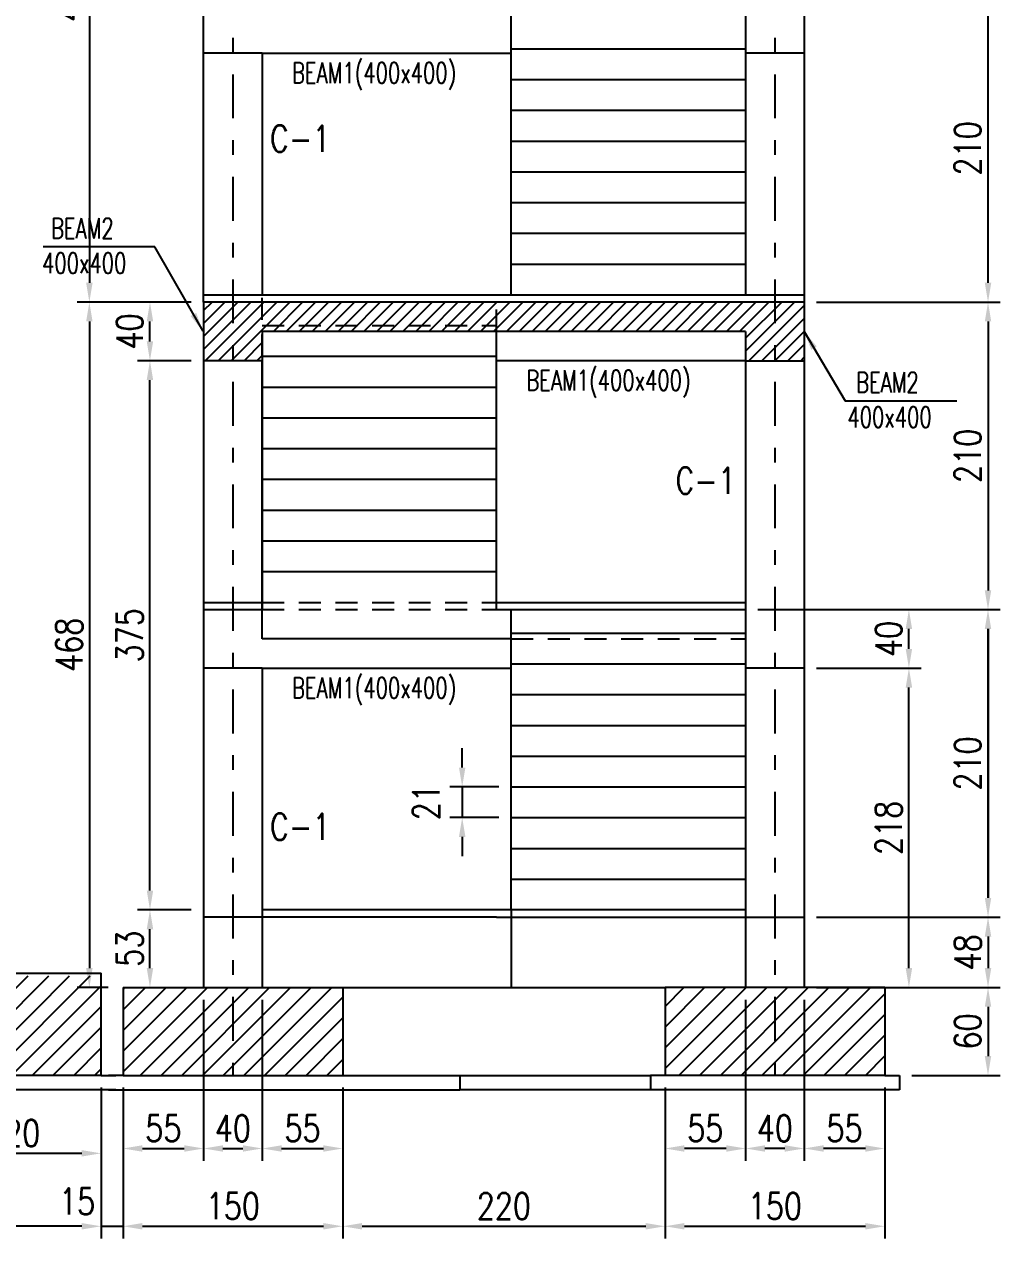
# Model space of a CAD drawing. Extents: x 0 to 9506, y 0 to 789.
# Drawn here: x 9441.65 to 9448.31, y 764.16 to 772.58 of the extents above; entities that cross this region are included whole.
import ezdxf

# ---------------------------------------------------------------- set-up
doc = ezdxf.new("R2010")
doc.units = 0
doc.header["$LTSCALE"] = 3
doc.header["$MEASUREMENT"] = 0
doc.linetypes.add('DASHDOT', pattern=[1, 0.5, -0.25, 0, -0.25])
doc.linetypes.add('HIDDEN', pattern=[0.375, 0.25, -0.125])
doc.layers.get('DEFPOINTS').update_dxf_attribs({"linetype": 'CONTINUOUS'})
for name, color, linetype in [('1', 1, 'CONTINUOUS'), ('1WALL', 3, 'CONTINUOUS'), ('2', 2, 'CONTINUOUS')]:
    doc.layers.add(name, color=color, linetype=linetype)
doc.styles.add('ROMANS', font='ROMANS.shx', dxfattribs={"width": 0.8})
doc.dimstyles.new('100 GHA', dxfattribs={"dimtxt": 0.135, "dimasz": 0.11, "dimexe": 0.06, "dimexo": 0.06, "dimgap": 0.025, "dimtad": 1, "dimdec": 0, "dimlfac": 100, "dimzin": 0, "dimdsep": 46, "dimtxsty": 'ROMANS', "dimcen": 0.5, "dimclrd": 1, "dimclre": 1, "dimclrt": 2, "dimadec": 0, "dimazin": 0, "dimtfac": 1, "dimtdec": 0, "dimtmove": 2, "dimatfit": 3, "dimfxl": 0.15, "dimtolj": 1, "dimtzin": 0, "dimlwd": -1, "dimlwe": -1, "dimarcsym": 0})

# ---------------------------------------------------------------- blocks, each defined once
blk = doc.blocks.new('*D153')
at = {"layer": '1WALL', "color": 1, "transparency": 16777216}
for p, q in [((9447.2269, 768.5873), (9448.3092, 768.5873)), ((9448.2252, 768.4553), (9448.2252, 766.6193)), ((9447.6493, 766.4873), (9448.3092, 766.4873))]:
    blk.add_line(p, q, dxfattribs=at)
for points in [[(9448.2032, 768.4553), (9448.2472, 768.4553), (9448.2252, 768.5873)], [(9448.2032, 766.6193), (9448.2472, 766.6193), (9448.2252, 766.4873)]]:
    blk.add_solid(points, dxfattribs=at)
at = {"layer": 'DEFPOINTS', "color": 0, "transparency": 16777216}
for p in [(9447.1429, 768.5873), (9447.5653, 766.4873), (9448.2252, 766.4873)]:
    blk.add_point(p, dxfattribs=at)
at = {"layer": '1WALL', "color": 2, "transparency": 16777216, "insert": (9448.0872, 767.5373), "char_height": 0.18, "attachment_point": 5, "rotation": 90, "style": 'ROMANS'}
blk.add_mtext('\\A1;210', dxfattribs=at)
blk = doc.blocks.new('*D158')
at = {"layer": '1WALL', "color": 1, "transparency": 16777216}
for p, q in [((9447.4641, 766.4873), (9448.3092, 766.4873)), ((9448.2252, 766.3553), (9448.2252, 766.1393)), ((9447.6041, 766.0073), (9448.3092, 766.0073))]:
    blk.add_line(p, q, dxfattribs=at)
for points in [[(9448.2032, 766.3553), (9448.2472, 766.3553), (9448.2252, 766.4873)], [(9448.2032, 766.1393), (9448.2472, 766.1393), (9448.2252, 766.0073)]]:
    blk.add_solid(points, dxfattribs=at)
at = {"layer": 'DEFPOINTS', "color": 0, "transparency": 16777216}
for p in [(9447.3801, 766.4873), (9447.5201, 766.0073), (9448.2252, 766.0073)]:
    blk.add_point(p, dxfattribs=at)
at = {"layer": '1WALL', "color": 2, "transparency": 16777216, "insert": (9448.0872, 766.2473), "char_height": 0.18, "attachment_point": 5, "rotation": 90, "style": 'ROMANS'}
blk.add_mtext('\\A1;48', dxfattribs=at)
blk = doc.blocks.new('*D159')
at = {"layer": '1WALL', "color": 1, "transparency": 16777216}
for p, q in [((9447.6841, 766.0073), (9448.3092, 766.0073)), ((9448.2252, 765.8753), (9448.2252, 765.5393)), ((9447.7041, 765.4073), (9448.3092, 765.4073))]:
    blk.add_line(p, q, dxfattribs=at)
for points in [[(9448.2032, 765.8753), (9448.2472, 765.8753), (9448.2252, 766.0073)], [(9448.2032, 765.5393), (9448.2472, 765.5393), (9448.2252, 765.4073)]]:
    blk.add_solid(points, dxfattribs=at)
at = {"layer": 'DEFPOINTS', "color": 0, "transparency": 16777216}
for p in [(9447.6001, 766.0073), (9447.6201, 765.4073), (9448.2252, 765.4073)]:
    blk.add_point(p, dxfattribs=at)
at = {"layer": '1WALL', "color": 2, "transparency": 16777216, "insert": (9448.0872, 765.7073), "char_height": 0.18, "attachment_point": 5, "rotation": 90, "style": 'ROMANS'}
blk.add_mtext('\\A1;60', dxfattribs=at)
blk = doc.blocks.new('*D160')
at = {"layer": '1WALL', "color": 1, "transparency": 16777216}
for p, q in [((9442.3201, 765.3233), (9442.3201, 764.2926)), ((9443.8201, 765.3233), (9443.8201, 764.2926)), ((9442.4521, 764.3766), (9443.6881, 764.3766))]:
    blk.add_line(p, q, dxfattribs=at)
for points in [[(9442.4521, 764.3986), (9442.4521, 764.3546), (9442.3201, 764.3766)], [(9443.6881, 764.3986), (9443.6881, 764.3546), (9443.8201, 764.3766)]]:
    blk.add_solid(points, dxfattribs=at)
at = {"layer": 'DEFPOINTS', "color": 0, "transparency": 16777216}
for p in [(9442.3201, 765.4073), (9443.8201, 765.4073), (9443.8201, 764.3766)]:
    blk.add_point(p, dxfattribs=at)
at = {"layer": '1WALL', "color": 2, "transparency": 16777216, "insert": (9443.0701, 764.5146), "char_height": 0.18, "attachment_point": 5, "style": 'ROMANS'}
blk.add_mtext('\\A1;150', dxfattribs=at)
blk = doc.blocks.new('*D161')
at = {"layer": '1WALL', "color": 1, "transparency": 16777216}
for p, q in [((9443.8201, 765.3233), (9443.8201, 764.2926)), ((9446.0201, 765.3233), (9446.0201, 764.2926)), ((9443.9521, 764.3766), (9445.8881, 764.3766))]:
    blk.add_line(p, q, dxfattribs=at)
for points in [[(9443.9521, 764.3986), (9443.9521, 764.3546), (9443.8201, 764.3766)], [(9445.8881, 764.3986), (9445.8881, 764.3546), (9446.0201, 764.3766)]]:
    blk.add_solid(points, dxfattribs=at)
at = {"layer": 'DEFPOINTS', "color": 0, "transparency": 16777216}
for p in [(9443.8201, 765.4073), (9446.0201, 765.4073), (9446.0201, 764.3766)]:
    blk.add_point(p, dxfattribs=at)
at = {"layer": '1WALL', "color": 2, "transparency": 16777216, "insert": (9444.9201, 764.5146), "char_height": 0.18, "attachment_point": 5, "style": 'ROMANS'}
blk.add_mtext('\\A1;220', dxfattribs=at)
blk = doc.blocks.new('*D162')
at = {"layer": '1WALL', "color": 1, "transparency": 16777216}
for p, q in [((9446.0201, 765.3233), (9446.0201, 764.2926)), ((9447.5201, 765.3233), (9447.5201, 764.2926)), ((9446.1521, 764.3766), (9447.3881, 764.3766))]:
    blk.add_line(p, q, dxfattribs=at)
for points in [[(9446.1521, 764.3986), (9446.1521, 764.3546), (9446.0201, 764.3766)], [(9447.3881, 764.3986), (9447.3881, 764.3546), (9447.5201, 764.3766)]]:
    blk.add_solid(points, dxfattribs=at)
at = {"layer": 'DEFPOINTS', "color": 0, "transparency": 16777216}
for p in [(9446.0201, 765.4073), (9447.5201, 765.4073), (9447.5201, 764.3766)]:
    blk.add_point(p, dxfattribs=at)
at = {"layer": '1WALL', "color": 2, "transparency": 16777216, "insert": (9446.7701, 764.5146), "char_height": 0.18, "attachment_point": 5, "style": 'ROMANS'}
blk.add_mtext('\\A1;150', dxfattribs=at)
blk = doc.blocks.new('*D163')
at = {"layer": '1WALL', "color": 1, "transparency": 16777216}
for p, q in [((9442.504, 770.6873), (9442.0063, 770.6873)), ((9442.0903, 770.5553), (9442.0903, 766.1393)), ((9442.2193, 766.0073), (9442.0063, 766.0073))]:
    blk.add_line(p, q, dxfattribs=at)
for points in [[(9442.0683, 770.5553), (9442.1123, 770.5553), (9442.0903, 770.6873)], [(9442.0683, 766.1393), (9442.1123, 766.1393), (9442.0903, 766.0073)]]:
    blk.add_solid(points, dxfattribs=at)
at = {"layer": 'DEFPOINTS', "color": 0, "transparency": 16777216}
for p in [(9442.588, 770.6873), (9442.0903, 766.0073), (9442.3033, 766.0073)]:
    blk.add_point(p, dxfattribs=at)
at = {"layer": '1WALL', "color": 2, "transparency": 16777216, "insert": (9441.9523, 768.3473), "char_height": 0.18, "attachment_point": 5, "rotation": 90, "style": 'ROMANS'}
blk.add_mtext('\\A1;468', dxfattribs=at)
blk = doc.blocks.new('*D135')
at = {"layer": '1WALL', "color": 1, "transparency": 16777216}
for p, q in [((9442.8701, 765.9233), (9442.8701, 764.8238)), ((9442.3201, 765.3233), (9442.3201, 764.8238)), ((9442.4521, 764.9078), (9442.7381, 764.9078))]:
    blk.add_line(p, q, dxfattribs=at)
for points in [[(9442.4521, 764.9298), (9442.4521, 764.8858), (9442.3201, 764.9078)], [(9442.7381, 764.9298), (9442.7381, 764.8858), (9442.8701, 764.9078)]]:
    blk.add_solid(points, dxfattribs=at)
at = {"layer": 'DEFPOINTS', "color": 0, "transparency": 16777216}
for p in [(9442.8701, 766.0073), (9442.3201, 765.4073), (9442.8701, 764.9078)]:
    blk.add_point(p, dxfattribs=at)
at = {"layer": '1WALL', "color": 2, "transparency": 16777216, "insert": (9442.5951, 765.0458), "char_height": 0.18, "attachment_point": 5, "style": 'ROMANS'}
blk.add_mtext('\\A1;55', dxfattribs=at)
blk = doc.blocks.new('*D136')
at = {"layer": '1WALL', "color": 1, "transparency": 16777216}
for p, q in [((9442.8701, 765.9233), (9442.8701, 764.8238)), ((9443.2701, 765.9233), (9443.2701, 764.8238)), ((9443.0021, 764.9078), (9443.1381, 764.9078))]:
    blk.add_line(p, q, dxfattribs=at)
for points in [[(9443.0021, 764.9298), (9443.0021, 764.8858), (9442.8701, 764.9078)], [(9443.1381, 764.9298), (9443.1381, 764.8858), (9443.2701, 764.9078)]]:
    blk.add_solid(points, dxfattribs=at)
at = {"layer": 'DEFPOINTS', "color": 0, "transparency": 16777216}
for p in [(9442.8701, 766.0073), (9443.2701, 766.0073), (9443.2701, 764.9078)]:
    blk.add_point(p, dxfattribs=at)
at = {"layer": '1WALL', "color": 2, "transparency": 16777216, "insert": (9443.0701, 765.0458), "char_height": 0.18, "attachment_point": 5, "style": 'ROMANS'}
blk.add_mtext('\\A1;40', dxfattribs=at)
blk = doc.blocks.new('*D137')
at = {"layer": '1WALL', "color": 1, "transparency": 16777216}
for p, q in [((9443.2701, 765.9233), (9443.2701, 764.8238)), ((9443.8201, 765.3233), (9443.8201, 764.8238)), ((9443.4021, 764.9078), (9443.6881, 764.9078))]:
    blk.add_line(p, q, dxfattribs=at)
for points in [[(9443.4021, 764.9298), (9443.4021, 764.8858), (9443.2701, 764.9078)], [(9443.6881, 764.9298), (9443.6881, 764.8858), (9443.8201, 764.9078)]]:
    blk.add_solid(points, dxfattribs=at)
at = {"layer": 'DEFPOINTS', "color": 0, "transparency": 16777216}
for p in [(9443.2701, 766.0073), (9443.8201, 765.4073), (9443.8201, 764.9078)]:
    blk.add_point(p, dxfattribs=at)
at = {"layer": '1WALL', "color": 2, "transparency": 16777216, "insert": (9443.5451, 765.0458), "char_height": 0.18, "attachment_point": 5, "style": 'ROMANS'}
blk.add_mtext('\\A1;55', dxfattribs=at)
blk = doc.blocks.new('*D138')
at = {"layer": '1WALL', "color": 1, "transparency": 16777216}
for p, q in [((9446.9701, 765.9233), (9446.9701, 764.8238)), ((9447.5201, 765.3233), (9447.5201, 764.8238)), ((9447.3881, 764.9078), (9447.1021, 764.9078))]:
    blk.add_line(p, q, dxfattribs=at)
for points in [[(9447.1021, 764.9298), (9447.1021, 764.8858), (9446.9701, 764.9078)], [(9447.3881, 764.9298), (9447.3881, 764.8858), (9447.5201, 764.9078)]]:
    blk.add_solid(points, dxfattribs=at)
at = {"layer": 'DEFPOINTS', "color": 0, "transparency": 16777216}
for p in [(9446.9701, 766.0073), (9447.5201, 765.4073), (9446.9701, 764.9078)]:
    blk.add_point(p, dxfattribs=at)
at = {"layer": '1WALL', "color": 2, "transparency": 16777216, "insert": (9447.2451, 765.0458), "char_height": 0.18, "attachment_point": 5, "style": 'ROMANS'}
blk.add_mtext('\\A1;55', dxfattribs=at)
blk = doc.blocks.new('*D139')
at = {"layer": '1WALL', "color": 1, "transparency": 16777216}
for p, q in [((9446.5701, 765.9233), (9446.5701, 764.8238)), ((9446.9701, 765.9233), (9446.9701, 764.8238)), ((9446.8381, 764.9078), (9446.7021, 764.9078))]:
    blk.add_line(p, q, dxfattribs=at)
for points in [[(9446.7021, 764.9298), (9446.7021, 764.8858), (9446.5701, 764.9078)], [(9446.8381, 764.9298), (9446.8381, 764.8858), (9446.9701, 764.9078)]]:
    blk.add_solid(points, dxfattribs=at)
at = {"layer": 'DEFPOINTS', "color": 0, "transparency": 16777216}
for p in [(9446.5701, 766.0073), (9446.9701, 766.0073), (9446.5701, 764.9078)]:
    blk.add_point(p, dxfattribs=at)
at = {"layer": '1WALL', "color": 2, "transparency": 16777216, "insert": (9446.7701, 765.0458), "char_height": 0.18, "attachment_point": 5, "style": 'ROMANS'}
blk.add_mtext('\\A1;40', dxfattribs=at)
blk = doc.blocks.new('*D140')
at = {"layer": '1WALL', "color": 1, "transparency": 16777216}
for p, q in [((9446.5701, 765.9233), (9446.5701, 764.8238)), ((9446.0201, 765.3233), (9446.0201, 764.8238)), ((9446.4381, 764.9078), (9446.1521, 764.9078))]:
    blk.add_line(p, q, dxfattribs=at)
for points in [[(9446.1521, 764.9298), (9446.1521, 764.8858), (9446.0201, 764.9078)], [(9446.4381, 764.9298), (9446.4381, 764.8858), (9446.5701, 764.9078)]]:
    blk.add_solid(points, dxfattribs=at)
at = {"layer": 'DEFPOINTS', "color": 0, "transparency": 16777216}
for p in [(9446.5701, 766.0073), (9446.0201, 765.4073), (9446.0201, 764.9078)]:
    blk.add_point(p, dxfattribs=at)
at = {"layer": '1WALL', "color": 2, "transparency": 16777216, "insert": (9446.2951, 765.0458), "char_height": 0.18, "attachment_point": 5, "style": 'ROMANS'}
blk.add_mtext('\\A1;55', dxfattribs=at)
blk = doc.blocks.new('*D141')
at = {"layer": '1WALL', "color": 1, "transparency": 16777216}
for p, q in [((9442.7861, 766.5373), (9442.4199, 766.5373)), ((9442.5039, 766.1393), (9442.5039, 766.4053)), ((9442.4041, 766.0073), (9442.5879, 766.0073))]:
    blk.add_line(p, q, dxfattribs=at)
for points in [[(9442.4819, 766.4053), (9442.5259, 766.4053), (9442.5039, 766.5373)], [(9442.4819, 766.1393), (9442.5259, 766.1393), (9442.5039, 766.0073)]]:
    blk.add_solid(points, dxfattribs=at)
at = {"layer": 'DEFPOINTS', "color": 0, "transparency": 16777216}
for p in [(9442.5039, 766.5373), (9442.8701, 766.5373), (9442.3201, 766.0073)]:
    blk.add_point(p, dxfattribs=at)
at = {"layer": '1WALL', "color": 2, "transparency": 16777216, "insert": (9442.3659, 766.2723), "char_height": 0.18, "attachment_point": 5, "rotation": 90, "style": 'ROMANS'}
blk.add_mtext('\\A1;53', dxfattribs=at)
blk = doc.blocks.new('*D142')
at = {"layer": '1WALL', "color": 1, "transparency": 16777216}
for p, q in [((9442.7861, 770.2873), (9442.4199, 770.2873)), ((9442.5039, 766.6693), (9442.5039, 770.1553)), ((9442.7861, 766.5373), (9442.4199, 766.5373))]:
    blk.add_line(p, q, dxfattribs=at)
for points in [[(9442.4819, 770.1553), (9442.5259, 770.1553), (9442.5039, 770.2873)], [(9442.4819, 766.6693), (9442.5259, 766.6693), (9442.5039, 766.5373)]]:
    blk.add_solid(points, dxfattribs=at)
at = {"layer": 'DEFPOINTS', "color": 0, "transparency": 16777216}
for p in [(9442.5039, 770.2873), (9442.8701, 770.2873), (9442.8701, 766.5373)]:
    blk.add_point(p, dxfattribs=at)
at = {"layer": '1WALL', "color": 2, "transparency": 16777216, "insert": (9442.3659, 768.4123), "char_height": 0.18, "attachment_point": 5, "rotation": 90, "style": 'ROMANS'}
blk.add_mtext('\\A1;375', dxfattribs=at)
blk = doc.blocks.new('*D143')
at = {"layer": '1WALL', "color": 1, "transparency": 16777216}
for p, q in [((9442.7861, 770.6873), (9442.4199, 770.6873)), ((9442.5039, 770.4193), (9442.5039, 770.5553)), ((9442.7861, 770.2873), (9442.4199, 770.2873))]:
    blk.add_line(p, q, dxfattribs=at)
for points in [[(9442.4819, 770.5553), (9442.5259, 770.5553), (9442.5039, 770.6873)], [(9442.4819, 770.4193), (9442.5259, 770.4193), (9442.5039, 770.2873)]]:
    blk.add_solid(points, dxfattribs=at)
at = {"layer": 'DEFPOINTS', "color": 0, "transparency": 16777216}
for p in [(9442.5039, 770.6873), (9442.8701, 770.6873), (9442.8701, 770.2873)]:
    blk.add_point(p, dxfattribs=at)
at = {"layer": '1WALL', "color": 2, "transparency": 16777216, "insert": (9442.3659, 770.4873), "char_height": 0.18, "attachment_point": 5, "rotation": 90, "style": 'ROMANS'}
blk.add_mtext('\\A1;40', dxfattribs=at)
blk = doc.blocks.new('*D149')
at = {"layer": '1WALL', "color": 1, "transparency": 16777216}
for p, q in [((9447.0541, 768.1873), (9447.7692, 768.1873)), ((9447.6852, 766.1393), (9447.6852, 768.0553)), ((9447.0541, 766.0073), (9447.7692, 766.0073))]:
    blk.add_line(p, q, dxfattribs=at)
for points in [[(9447.6632, 768.0553), (9447.7072, 768.0553), (9447.6852, 768.1873)], [(9447.6632, 766.1393), (9447.7072, 766.1393), (9447.6852, 766.0073)]]:
    blk.add_solid(points, dxfattribs=at)
at = {"layer": 'DEFPOINTS', "color": 0, "transparency": 16777216}
for p in [(9446.9701, 768.1873), (9447.6852, 768.1873), (9446.9701, 766.0073)]:
    blk.add_point(p, dxfattribs=at)
at = {"layer": '1WALL', "color": 2, "transparency": 16777216, "insert": (9447.5472, 767.0973), "char_height": 0.18, "attachment_point": 5, "rotation": 90, "style": 'ROMANS'}
blk.add_mtext('\\A1;218', dxfattribs=at)
blk = doc.blocks.new('*D150')
at = {"layer": '1WALL', "color": 1, "transparency": 16777216}
for p, q in [((9447.3909, 768.5873), (9447.7692, 768.5873)), ((9447.6852, 768.3193), (9447.6852, 768.4553)), ((9447.0541, 768.1873), (9447.7692, 768.1873))]:
    blk.add_line(p, q, dxfattribs=at)
for points in [[(9447.6632, 768.4553), (9447.7072, 768.4553), (9447.6852, 768.5873)], [(9447.6632, 768.3193), (9447.7072, 768.3193), (9447.6852, 768.1873)]]:
    blk.add_solid(points, dxfattribs=at)
at = {"layer": 'DEFPOINTS', "color": 0, "transparency": 16777216}
for p in [(9447.3069, 768.5873), (9447.6852, 768.5873), (9446.9701, 768.1873)]:
    blk.add_point(p, dxfattribs=at)
at = {"layer": '1WALL', "color": 2, "transparency": 16777216, "insert": (9447.5472, 768.3873), "char_height": 0.18, "attachment_point": 5, "rotation": 90, "style": 'ROMANS'}
blk.add_mtext('\\A1;40', dxfattribs=at)
blk = doc.blocks.new('*D268')
at = {"layer": '1WALL', "color": 1, "transparency": 16777216}
for p, q in [((9446.6541, 772.7873), (9448.3092, 772.7873)), ((9448.2252, 770.8193), (9448.2252, 772.6553)), ((9447.0541, 770.6873), (9448.3092, 770.6873))]:
    blk.add_line(p, q, dxfattribs=at)
for points in [[(9448.2032, 772.6553), (9448.2472, 772.6553), (9448.2252, 772.7873)], [(9448.2032, 770.8193), (9448.2472, 770.8193), (9448.2252, 770.6873)]]:
    blk.add_solid(points, dxfattribs=at)
at = {"layer": 'DEFPOINTS', "color": 0, "transparency": 16777216}
for p in [(9446.5701, 772.7873), (9448.2252, 772.7873), (9446.9701, 770.6873)]:
    blk.add_point(p, dxfattribs=at)
at = {"layer": '1WALL', "color": 2, "transparency": 16777216, "insert": (9448.0872, 771.7373), "char_height": 0.18, "attachment_point": 5, "rotation": 90, "style": 'ROMANS'}
blk.add_mtext('\\A1;210', dxfattribs=at)
blk = doc.blocks.new('*D269')
at = {"layer": '1WALL', "color": 1, "transparency": 16777216}
for p, q in [((9446.6541, 768.5873), (9448.3092, 768.5873)), ((9448.2252, 766.6193), (9448.2252, 768.4553)), ((9447.0541, 766.4873), (9448.3092, 766.4873))]:
    blk.add_line(p, q, dxfattribs=at)
for points in [[(9448.2032, 768.4553), (9448.2472, 768.4553), (9448.2252, 768.5873)], [(9448.2032, 766.6193), (9448.2472, 766.6193), (9448.2252, 766.4873)]]:
    blk.add_solid(points, dxfattribs=at)
at = {"layer": 'DEFPOINTS', "color": 0, "transparency": 16777216}
for p in [(9446.5701, 768.5873), (9448.2252, 768.5873), (9446.9701, 766.4873)]:
    blk.add_point(p, dxfattribs=at)
at = {"layer": '1WALL', "color": 2, "transparency": 16777216, "insert": (9448.0872, 767.5373), "char_height": 0.18, "attachment_point": 5, "rotation": 90, "style": 'ROMANS'}
blk.add_mtext('\\A1;210', dxfattribs=at)
blk = doc.blocks.new('*D270')
at = {"layer": '1WALL', "color": 1, "transparency": 16777216}
for p, q in [((9447.0541, 770.6873), (9448.3092, 770.6873)), ((9448.2252, 770.5553), (9448.2252, 768.7193)), ((9446.6541, 768.5873), (9448.3092, 768.5873))]:
    blk.add_line(p, q, dxfattribs=at)
for points in [[(9448.2032, 770.5553), (9448.2472, 770.5553), (9448.2252, 770.6873)], [(9448.2032, 768.7193), (9448.2472, 768.7193), (9448.2252, 768.5873)]]:
    blk.add_solid(points, dxfattribs=at)
at = {"layer": 'DEFPOINTS', "color": 0, "transparency": 16777216}
for p in [(9446.9701, 770.6873), (9446.5701, 768.5873), (9448.2252, 768.5873)]:
    blk.add_point(p, dxfattribs=at)
at = {"layer": '1WALL', "color": 2, "transparency": 16777216, "insert": (9448.0872, 769.6373), "char_height": 0.18, "attachment_point": 5, "rotation": 90, "style": 'ROMANS'}
blk.add_mtext('\\A1;210', dxfattribs=at)
blk = doc.blocks.new('*D271')
at = {"layer": '1WALL', "color": 1, "transparency": 16777216}
for p, q in [((9442.9861, 774.8873), (9442.0063, 774.8873)), ((9442.0903, 774.7553), (9442.0903, 770.8193)), ((9442.7021, 770.6873), (9442.0063, 770.6873))]:
    blk.add_line(p, q, dxfattribs=at)
for points in [[(9442.0683, 774.7553), (9442.1123, 774.7553), (9442.0903, 774.8873)], [(9442.0683, 770.8193), (9442.1123, 770.8193), (9442.0903, 770.6873)]]:
    blk.add_solid(points, dxfattribs=at)
at = {"layer": 'DEFPOINTS', "color": 0, "transparency": 16777216}
for p in [(9443.0701, 774.8873), (9442.0903, 770.6873), (9442.7861, 770.6873)]:
    blk.add_point(p, dxfattribs=at)
at = {"layer": '1WALL', "color": 2, "transparency": 16777216, "insert": (9441.9523, 772.7873), "char_height": 0.18, "attachment_point": 5, "rotation": 90, "style": 'ROMANS'}
blk.add_mtext('\\A1;420', dxfattribs=at)
blk = doc.blocks.new('*D281')
at = {"layer": '1WALL', "color": 1, "transparency": 16777216}
for p, q in [((9442.1701, 765.3233), (9442.1701, 764.2926)), ((9442.3201, 765.3233), (9442.3201, 764.2926)), ((9442.0381, 764.3766), (9441.9061, 764.3766)), ((9442.1701, 764.3766), (9442.3201, 764.3766)), ((9442.4521, 764.3766), (9442.5841, 764.3766))]:
    blk.add_line(p, q, dxfattribs=at)
for points in [[(9442.0381, 764.3986), (9442.0381, 764.3546), (9442.1701, 764.3766)], [(9442.4521, 764.3986), (9442.4521, 764.3546), (9442.3201, 764.3766)]]:
    blk.add_solid(points, dxfattribs=at)
at = {"layer": 'DEFPOINTS', "color": 0, "transparency": 16777216}
for p in [(9442.1701, 765.4073), (9442.3201, 765.4073), (9442.3201, 764.3766)]:
    blk.add_point(p, dxfattribs=at)
at = {"layer": '1WALL', "color": 2, "transparency": 16777216, "insert": (9442.0065, 764.5462), "char_height": 0.18, "attachment_point": 5, "style": 'ROMANS'}
blk.add_mtext('\\A1;15', dxfattribs=at)
blk = doc.blocks.new('*D282')
at = {"layer": '1WALL', "color": 1, "transparency": 16777216}
for p, q in [((9436.8058, 765.3402), (9436.8058, 764.2926)), ((9442.1701, 764.7129), (9442.1701, 764.2926)), ((9442.0381, 764.3766), (9436.9378, 764.3766))]:
    blk.add_line(p, q, dxfattribs=at)
for points in [[(9436.9378, 764.3986), (9436.9378, 764.3546), (9436.8058, 764.3766)], [(9442.0381, 764.3986), (9442.0381, 764.3546), (9442.1701, 764.3766)]]:
    blk.add_solid(points, dxfattribs=at)
at = {"layer": 'DEFPOINTS', "color": 0, "transparency": 16777216}
for p in [(9436.8058, 765.4242), (9442.1701, 764.7969), (9436.8058, 764.3766)]:
    blk.add_point(p, dxfattribs=at)
at = {"layer": '1WALL', "color": 2, "transparency": 16777216, "insert": (9439.4879, 764.5146), "char_height": 0.18, "attachment_point": 5, "style": 'ROMANS'}
blk.add_mtext('\\A1;536', dxfattribs=at)
blk = doc.blocks.new('*D283')
at = {"layer": '1WALL', "color": 1, "transparency": 16777216}
for p, q in [((9440.9701, 766.0221), (9440.9701, 764.7907)), ((9442.1701, 765.3233), (9442.1701, 764.7907)), ((9442.0381, 764.8747), (9441.1021, 764.8747))]:
    blk.add_line(p, q, dxfattribs=at)
for points in [[(9441.1021, 764.8967), (9441.1021, 764.8527), (9440.9701, 764.8747)], [(9442.0381, 764.8967), (9442.0381, 764.8527), (9442.1701, 764.8747)]]:
    blk.add_solid(points, dxfattribs=at)
at = {"layer": 'DEFPOINTS', "color": 0, "transparency": 16777216}
for p in [(9440.9701, 766.1061), (9442.1701, 765.4073), (9440.9701, 764.8747)]:
    blk.add_point(p, dxfattribs=at)
at = {"layer": '1WALL', "color": 2, "transparency": 16777216, "insert": (9441.5701, 765.0127), "char_height": 0.18, "attachment_point": 5, "style": 'ROMANS'}
blk.add_mtext('\\A1;120', dxfattribs=at)
blk = doc.blocks.new('*D401')
at = {"layer": '1WALL', "color": 1, "transparency": 16777216}
for p, q in [((9444.6355, 767.5093), (9444.6355, 767.6413)), ((9444.8861, 767.3773), (9444.5515, 767.3773)), ((9444.6355, 767.3773), (9444.6355, 767.1673)), ((9444.8861, 767.1673), (9444.5515, 767.1673)), ((9444.6355, 767.0353), (9444.6355, 766.9033))]:
    blk.add_line(p, q, dxfattribs=at)
for points in [[(9444.6135, 767.5093), (9444.6575, 767.5093), (9444.6355, 767.3773)], [(9444.6135, 767.0353), (9444.6575, 767.0353), (9444.6355, 767.1673)]]:
    blk.add_solid(points, dxfattribs=at)
at = {"layer": 'DEFPOINTS', "color": 0, "transparency": 16777216}
for p in [(9444.9701, 767.3773), (9444.6355, 767.1673), (9444.9701, 767.1673)]:
    blk.add_point(p, dxfattribs=at)
at = {"layer": '1WALL', "color": 2, "transparency": 16777216, "insert": (9444.3895, 767.2723), "char_height": 0.18, "attachment_point": 5, "rotation": 90, "style": 'ROMANS'}
blk.add_mtext('\\A1;21', dxfattribs=at)

msp = doc.modelspace()

# ---------------------------------------------------------------- hatches: boundary and pattern name
at = {"layer": '1WALL'}
h = msp.add_hatch(dxfattribs=at)
h.set_pattern_fill('ANSI31', color=1, scale=0.8, style=0)
h.set_pattern_definition([(45, (258.67699, 19.72338), (-0.0707106781, 0.0707106781), [])])
h.paths.add_polyline_path([(9423.8701, 776.879), (9423.4841, 776.879, -1), (9423.4561, 776.879), (9423.2701, 776.879), (9423.2701, 770.1674), (9423.5561, 770.1674, -1), (9423.5841, 770.1674), (9423.8701, 770.1674)])
h.paths.add_polyline_path([(9423.5589, 770.2899, -1), (9423.5813, 770.2899, -1)], flags=16)
h.paths.add_polyline_path([(9423.4589, 776.7565, -1), (9423.4813, 776.7565, -1)], flags=16)
h.paths.add_polyline_path([(9423.2701, 766.0861), (9422.0701, 766.0861), (9422.0701, 765.4073), (9427.4344, 765.4073), (9427.678, 765.6392, -0.419959), (9427.6787, 765.6591), (9427.6131, 765.7309, -4.751852), (9427.6167, 765.7392, -0.210444), (9427.6131, 765.7309), (9427.6787, 765.6591, -0.408492), (9427.6983, 765.6585), (9427.9415, 765.8899), (9423.8701, 770.1674), (9423.5841, 770.1674, -1), (9423.5561, 770.1674), (9423.2701, 770.1674)])
h.paths.add_polyline_path([(9423.8701, 769.1521), (9426.7883, 766.0861), (9423.8701, 766.0861)], flags=16)
h.paths.add_polyline_path([(9423.5589, 770.0449, -1), (9423.5813, 770.0449, -1)], flags=16)
h.paths.add_polyline_path([(9427.9415, 765.8899), (9427.6983, 765.6585, -0.419959), (9427.6976, 765.6385), (9427.7633, 765.5667, -4.751915), (9427.7597, 765.5585, -0.210441), (9427.7633, 765.5667), (9427.6976, 765.6385, -0.408492), (9427.678, 765.6392), (9427.4344, 765.4073), (9430.6201, 762.0603), (9431.1271, 762.5429)])
h.paths.add_polyline_path([(9430.7842, 762.3915), (9430.7684, 762.4074, 1)], flags=16)
h.paths.add_polyline_path([(9432.2701, 761.6573), (9432.1201, 761.6573), (9432.1201, 760.8573), (9433.6201, 760.8573), (9433.6201, 762.0603), (9433.113, 762.5429)])
h.paths.add_polyline_path([(9433.2986, 762.2183, 1), (9433.2827, 762.2342, 1)], flags=16)
h.paths.add_polyline_path([(9433.113, 762.5429), (9433.3663, 762.3019), (9433.3674, 762.3029, -1), (9433.3871, 762.3227), (9433.4559, 762.3915, -0.198912), (9433.4526, 762.3994, -5.027339), (9433.4559, 762.3915), (9433.3871, 762.3227, -1), (9433.3674, 762.3029), (9433.3663, 762.3019), (9433.6201, 762.0603), (9436.8058, 765.4073), (9436.5621, 765.6392, -1), (9436.5418, 765.6585), (9436.2987, 765.8899)])
h.paths.add_polyline_path([(9436.4776, 765.5509, 1), (9436.461, 765.566, 1)], flags=16)
h.paths.add_polyline_path([(9436.2987, 765.8899), (9436.5418, 765.6585, -0.408492), (9436.5614, 765.6591), (9436.6271, 765.7309, -0.210444), (9436.6235, 765.7392, -4.751852), (9436.6271, 765.7309), (9436.5614, 765.6591, -0.419959), (9436.5621, 765.6392), (9436.8058, 765.4073), (9442.1701, 765.4073), (9442.1701, 766.0861), (9440.9701, 766.0861), (9440.9701, 770.1674), (9440.6841, 770.1674, -1), (9440.6561, 770.1674), (9440.3701, 770.1674)])
h.paths.add_polyline_path([(9440.3701, 769.1521), (9440.3701, 766.0861), (9437.4519, 766.0861)], flags=16)
h.paths.add_polyline_path([(9440.6813, 770.0449, 1), (9440.6589, 770.0449, 1)], flags=16)
h.paths.add_polyline_path([(9440.9701, 774.466), (9440.3701, 774.466), (9440.3701, 770.4573), (9440.9701, 770.4573)])
h.paths.add_polyline_path([(9423.4119, 773.0126), (9423.7282, 773.0126), (9423.7282, 772.7426), (9423.4119, 772.7426)], flags=24)
h.paths.add_polyline_path([(9428.7573, 764.2908), (9428.9913, 764.5135), (9429.1775, 764.318), (9428.9434, 764.0952)], flags=24)
h.paths.add_polyline_path([(9435.2488, 764.5135), (9435.4829, 764.2908), (9435.2967, 764.0952), (9435.0627, 764.318)], flags=24)
h.paths.add_polyline_path([(9440.5119, 773.0126), (9440.8282, 773.0126), (9440.8282, 772.7426), (9440.5119, 772.7426)], flags=24)
h = msp.add_hatch(dxfattribs=at)
h.set_pattern_fill('ANSI31', color=1, scale=0.5, style=0)
h.set_pattern_definition([(45, (-304.651065, 34.91955), (-0.04419417382, 0.04419417382), [])])
h.paths.add_polyline_path([(9446.9701, 770.6873), (9446.7701, 770.6873), (9446.7701, 770.2873), (9446.9701, 770.2873)])
h.paths.add_polyline_path([(9444.8701, 770.6873), (9444.8701, 770.4873), (9446.5701, 770.4873), (9446.5701, 770.2873), (9446.7701, 770.2873), (9446.7701, 770.6873)])
h.paths.add_polyline_path([(9443.2701, 770.6873), (9443.2701, 770.5273), (9444.8701, 770.5273), (9444.8701, 770.6873)])
h.paths.add_polyline_path([(9443.2701, 770.5273), (9443.2701, 770.4873), (9444.8701, 770.4873), (9444.8701, 770.5273)])
h.paths.add_polyline_path([(9443.2701, 770.4873), (9443.2701, 770.6873), (9443.0701, 770.6873), (9443.0701, 770.2873), (9443.2701, 770.2873)])
h.paths.add_polyline_path([(9442.8701, 770.2873), (9443.0701, 770.2873), (9443.0701, 770.6873), (9442.8701, 770.6873)])
h = msp.add_hatch(dxfattribs=at)
h.set_pattern_fill('ANSI31', color=1, scale=0.8, style=0)
h.set_pattern_definition([(45, (-304.65107, 34.91955), (-0.0707106781, 0.0707106781), [])])
h.paths.add_polyline_path([(9443.0701, 766.0073), (9442.3201, 766.0073), (9442.3201, 765.4073), (9443.0701, 765.4073)])
h.paths.add_polyline_path([(9443.0701, 766.0073), (9443.0701, 765.4073), (9443.8201, 765.4073), (9443.8201, 766.0073)])
h.paths.add_polyline_path([(9446.7701, 765.4073), (9446.7701, 766.0073), (9446.0201, 766.0073), (9446.0201, 765.4073)])
h.paths.add_polyline_path([(9447.5201, 765.4073), (9447.5201, 766.0073), (9446.7701, 766.0073), (9446.7701, 765.4073)])

# ---------------------------------------------------------------- linework, layer by layer
at = {"layer": '1', "color": 4}
for p, q in [((9440.9701, 766.1061), (9442.1701, 766.1061)), ((9442.1701, 765.4073), (9442.1701, 766.1061)), ((9442.1701, 765.4073), (9436.8058, 765.4073)), ((9442.1701, 765.4073), (9442.1701, 765.4073))]:
    msp.add_line(p, q, dxfattribs=at)
at = {"layer": '1', "color": 1}
msp.add_line((9442.2701, 765.3073), (9436.8486, 765.3073), dxfattribs=at)
at = {"layer": '1WALL', "color": 1, "linetype": 'DASHDOT', "ltscale": 0.2}
for p, q in [((9443.0701, 787.6427), (9443.0701, 765.4073)), ((9446.7701, 787.6427), (9446.7701, 765.4073))]:
    msp.add_line(p, q, dxfattribs=at)
at = {"layer": '1WALL', "color": 2}
for p, q in [((9446.9701, 786.2873), (9446.9701, 766.0073)), ((9442.8701, 770.6873), (9442.8701, 782.8873)), ((9446.5701, 774.6873), (9446.5701, 770.7373)), ((9443.2701, 772.3873), (9442.8701, 772.3873)), ((9443.2701, 772.3873), (9444.9701, 772.3873)), ((9443.2701, 772.3873), (9443.2701, 770.7373)), ((9446.9701, 772.3873), (9446.5701, 772.3873)), ((9442.8701, 770.2873), (9442.8701, 766.0073)), ((9443.2701, 770.2873), (9443.2701, 768.5873)), ((9446.5701, 770.2873), (9444.8701, 770.2873)), ((9446.5701, 770.2873), (9446.5701, 766.0073)), ((9442.8701, 768.5873), (9443.2701, 768.5873)), ((9443.2701, 768.5873), (9443.2701, 768.5873)), ((9444.8701, 768.5873), (9446.5701, 768.5873)), ((9444.8701, 768.5873), (9444.9701, 768.5873)), ((9443.2701, 768.1873), (9442.8701, 768.1873)), ((9443.2701, 768.1873), (9443.2701, 766.0073)), ((9443.2701, 768.1873), (9444.9701, 768.1873)), ((9446.9701, 768.1873), (9446.5701, 768.1873)), ((9443.8201, 766.0073), (9446.0201, 766.0073)), ((9444.6201, 765.4073), (9445.9201, 765.4073)), ((9445.9201, 765.3073), (9444.6201, 765.3073))]:
    msp.add_line(p, q, dxfattribs=at)
at = {"layer": '1WALL'}
for p, q in [((9444.9701, 770.7373), (9444.9701, 772.7873)), ((9444.8701, 768.5873), (9444.8701, 770.4873)), ((9443.2701, 768.3873), (9443.2701, 770.2873)), ((9444.9701, 766.5373), (9444.9701, 768.5873)), ((9444.9701, 768.3873), (9443.2701, 768.3873)), ((9444.9701, 766.5373), (9444.9701, 766.0073)), ((9444.8701, 766.4873), (9442.8701, 766.4873)), ((9444.8701, 766.4873), (9446.9701, 766.4873))]:
    msp.add_line(p, q, dxfattribs=at)
at = {"layer": '1WALL', "color": 1}
for p, q in [((9444.9701, 772.4173), (9446.5701, 772.4173)), ((9444.9701, 772.2073), (9446.5701, 772.2073)), ((9444.9701, 771.9973), (9446.5701, 771.9973)), ((9444.9701, 771.7873), (9446.5701, 771.7873)), ((9444.9701, 771.5773), (9446.5701, 771.5773)), ((9444.9701, 771.3673), (9446.5701, 771.3673)), ((9444.9701, 771.1573), (9446.5701, 771.1573)), ((9444.9701, 771.1573), (9446.5701, 771.1573)), ((9444.9701, 770.9473), (9446.5701, 770.9473)), ((9442.8701, 770.7373), (9446.9701, 770.7373)), ((9444.9701, 770.7373), (9446.5701, 770.7373)), ((9443.2701, 770.3173), (9444.8701, 770.3173)), ((9443.2701, 770.1073), (9444.8701, 770.1073)), ((9443.2701, 769.8973), (9444.8701, 769.8973)), ((9443.2701, 769.6873), (9444.8701, 769.6873)), ((9443.2701, 769.4773), (9444.8701, 769.4773)), ((9443.2701, 769.2673), (9444.8701, 769.2673)), ((9443.2701, 769.0573), (9444.8701, 769.0573)), ((9443.2701, 768.8473), (9444.8701, 768.8473)), ((9442.8701, 768.6373), (9443.2701, 768.6373)), ((9444.8701, 768.6373), (9446.5701, 768.6373)), ((9444.9701, 768.4273), (9446.5701, 768.4273)), ((9444.9701, 768.2173), (9446.5701, 768.2173)), ((9444.9701, 768.0073), (9446.5701, 768.0073)), ((9444.9701, 767.7973), (9446.5701, 767.7973)), ((9444.9701, 767.5873), (9446.5701, 767.5873)), ((9444.9701, 767.3773), (9446.5701, 767.3773)), ((9444.9701, 767.1673), (9446.5701, 767.1673)), ((9444.9701, 766.9573), (9446.5701, 766.9573)), ((9444.9701, 766.9573), (9446.5701, 766.9573)), ((9444.9701, 766.7473), (9446.5701, 766.7473)), ((9446.5701, 766.5373), (9443.2701, 766.5373)), ((9442.1701, 765.4073), (9442.2701, 765.4073)), ((9442.3201, 765.4073), (9442.2201, 765.4073)), ((9442.3201, 765.4073), (9442.2201, 765.4073)), ((9442.3201, 765.4073), (9442.2201, 765.4073)), ((9443.8201, 765.4073), (9444.6201, 765.4073)), ((9444.6201, 765.4073), (9444.6201, 765.3073)), ((9446.0201, 765.4073), (9445.9201, 765.4073)), ((9445.9201, 765.4073), (9445.9201, 765.3073)), ((9447.5201, 765.4073), (9447.6201, 765.4073)), ((9447.6201, 765.4073), (9447.6201, 765.3073)), ((9442.2201, 765.3073), (9444.6201, 765.3073)), ((9447.6201, 765.3073), (9445.9201, 765.3073))]:
    msp.add_line(p, q, dxfattribs=at)
at = {"layer": '1WALL', "color": 4}
for p, q in [((9442.8701, 770.6873), (9442.8701, 770.2873)), ((9443.2701, 770.6873), (9442.8701, 770.6873)), ((9446.9701, 770.6873), (9442.8701, 770.6873)), ((9446.9701, 770.6873), (9446.9701, 770.2873)), ((9443.2701, 770.4873), (9443.2701, 770.2873)), ((9446.5701, 770.4873), (9443.2701, 770.4873)), ((9446.5701, 770.4873), (9446.5701, 770.2873)), ((9443.2701, 770.2873), (9442.8701, 770.2873)), ((9446.5701, 770.2873), (9446.9701, 770.2873)), ((9442.3201, 766.0073), (9443.8201, 766.0073)), ((9442.3201, 766.0073), (9442.3201, 765.4073)), ((9443.8201, 766.0073), (9443.8201, 765.4073)), ((9446.0201, 766.0073), (9446.0201, 765.4073)), ((9447.5201, 766.0073), (9446.0201, 766.0073)), ((9447.5201, 766.0073), (9447.5201, 765.4073)), ((9442.3201, 765.4073), (9443.8201, 765.4073)), ((9447.5201, 765.4073), (9446.0201, 765.4073))]:
    msp.add_line(p, q, dxfattribs=at)
at = {"layer": '2', "color": 1, "linetype": 'HIDDEN', "ltscale": 0.2}
for p, q in [((9443.2701, 770.3173), (9443.2701, 770.7373)), ((9444.8701, 770.4873), (9444.8701, 770.7373)), ((9443.2701, 770.5273), (9444.8701, 770.5273)), ((9443.2701, 768.6373), (9444.8701, 768.6373))]:
    msp.add_line(p, q, dxfattribs=at)
at = {"layer": '2', "linetype": 'HIDDEN', "ltscale": 0.2}
for p, q in [((9443.2701, 768.5873), (9444.8701, 768.5873)), ((9444.9701, 768.3873), (9446.5701, 768.3873))]:
    msp.add_line(p, q, dxfattribs=at)

# ---------------------------------------------------------------- texts
at = {"layer": '1WALL', "color": 3, "style": 'ROMANS', "width": 0.7}
for s, p in [('BEAM1(400x400)', (9443.473, 772.1835)), ('BEAM2', (9441.8278, 771.1217)), ('400x400', (9441.7678, 770.8841)), ('BEAM1(400x400)', (9445.073, 770.0835)), ('BEAM2', (9447.3241, 770.0693)), ('400x400', (9447.2655, 769.8316)), ('BEAM1(400x400)', (9443.473, 767.9835))]:
    msp.add_text(s, height=0.14, dxfattribs=at).set_placement(p)
at = {"layer": '1WALL', "color": 3, "char_height": 0.18, "attachment_point": 5, "style": 'ROMANS'}
for insert in [(9443.5293, 771.8045), (9446.2977, 769.469), (9443.5293, 767.1049)]:
    msp.add_mtext('C-1', dxfattribs=dict(at, insert=insert))

# ---------------------------------------------------------------- dimensions: what is measured, and where the dimension line sits
at = {"layer": '1WALL'}
for base, p1, p2, angle, picture, middle in [((9442.0903, 770.6873), (9443.0701, 774.8873), (9442.7861, 770.6873), 90, '*D271', (9441.9523, 772.7873)), ((9448.2252, 772.7873), (9446.9701, 770.6873), (9446.5701, 772.7873), 270, '*D268', (9448.0872, 771.7373)), ((9442.0903, 766.0073), (9442.588, 770.6873), (9442.3033, 766.0073), 90, '*D163', (9441.9523, 768.3473)), ((9442.5039, 770.6873), (9442.8701, 770.2873), (9442.8701, 770.6873), 90, '*D143', (9442.3659, 770.4873)), ((9448.2252, 768.5873), (9446.9701, 770.6873), (9446.5701, 768.5873), 90, '*D270', (9448.0872, 769.6373)), ((9442.5039, 770.2873), (9442.8701, 766.5373), (9442.8701, 770.2873), 90, '*D142', (9442.3659, 768.4123)), ((9448.2252, 768.5873), (9446.9701, 766.4873), (9446.5701, 768.5873), 270, '*D269', (9448.0872, 767.5373)), ((9447.6852, 768.5873), (9446.9701, 768.1873), (9447.3069, 768.5873), 90, '*D150', (9447.5472, 768.3873)), ((9448.2252, 766.4873), (9447.1429, 768.5873), (9447.5653, 766.4873), 90, '*D153', (9448.0872, 767.5373)), ((9447.6852, 768.1873), (9446.9701, 766.0073), (9446.9701, 768.1873), 90, '*D149', (9447.5472, 767.0973)), ((9444.6355, 767.1673), (9444.9701, 767.3773), (9444.9701, 767.1673), 90, '*D401', (9444.3895, 767.2723)), ((9442.5039, 766.5373), (9442.3201, 766.0073), (9442.8701, 766.5373), 90, '*D141', (9442.3659, 766.2723)), ((9448.2252, 766.0073), (9447.3801, 766.4873), (9447.5201, 766.0073), 90, '*D158', (9448.0872, 766.2473)), ((9440.9701, 764.8747), (9442.1701, 765.4073), (9440.9701, 766.1061), 180, '*D283', (9441.5701, 765.0127)), ((9446.0201, 764.9078), (9446.5701, 766.0073), (9446.0201, 765.4073), 180, '*D140', (9446.2951, 765.0458)), ((9446.5701, 764.9078), (9446.9701, 766.0073), (9446.5701, 766.0073), 180, '*D139', (9446.7701, 765.0458)), ((9446.9701, 764.9078), (9447.5201, 765.4073), (9446.9701, 766.0073), 180, '*D138', (9447.2451, 765.0458)), ((9448.2252, 765.4073), (9447.6001, 766.0073), (9447.6201, 765.4073), 90, '*D159', (9448.0872, 765.7073)), ((9436.8058, 764.3766), (9442.1701, 764.7969), (9436.8058, 765.4242), 180, '*D282', (9439.4879, 764.5146))]:
    dim = msp.add_linear_dim(base=base, p1=p1, p2=p2, angle=angle, dimstyle='100 GHA', override={"dimscale": 1.2, "dimtxt": 0.15, "dimexe": 0.07, "dimexo": 0.07, "dimgap": 0.04, "dimzin": 12, "dimadec": 1, "dimazin": 3, "dimfxl": 0.5}, dxfattribs=at)
    dim.commit()
    dim.dimension.update_dxf_attribs({"geometry": picture, "text_midpoint": middle})
for base, p1, p2, picture, middle in [((9442.8701, 764.9078), (9442.3201, 765.4073), (9442.8701, 766.0073), '*D135', (9442.5951, 765.0458)), ((9443.2701, 764.9078), (9442.8701, 766.0073), (9443.2701, 766.0073), '*D136', (9443.0701, 765.0458)), ((9443.8201, 764.9078), (9443.2701, 766.0073), (9443.8201, 765.4073), '*D137', (9443.5451, 765.0458)), ((9443.8201, 764.3766), (9442.3201, 765.4073), (9443.8201, 765.4073), '*D160', (9443.0701, 764.5146)), ((9446.0201, 764.3766), (9443.8201, 765.4073), (9446.0201, 765.4073), '*D161', (9444.9201, 764.5146)), ((9447.5201, 764.3766), (9446.0201, 765.4073), (9447.5201, 765.4073), '*D162', (9446.7701, 764.5146))]:
    dim = msp.add_linear_dim(base=base, p1=p1, p2=p2, dimstyle='100 GHA', override={"dimscale": 1.2, "dimtxt": 0.15, "dimexe": 0.07, "dimexo": 0.07, "dimgap": 0.04, "dimzin": 12, "dimadec": 1, "dimazin": 3, "dimfxl": 0.5}, dxfattribs=at)
    dim.commit()
    dim.dimension.update_dxf_attribs({"geometry": picture, "text_midpoint": middle})
dim = msp.add_linear_dim(base=(9442.3201, 764.3766), p1=(9442.1701, 765.4073), p2=(9442.3201, 765.4073), dimstyle='100 GHA', override={"dimscale": 1.2, "dimtxt": 0.15, "dimexe": 0.07, "dimexo": 0.07, "dimgap": 0.04, "dimzin": 12, "dimadec": 1, "dimazin": 3, "dimfxl": 0.5}, dxfattribs=at)
dim.commit()
dim.dimension.update_dxf_attribs({"geometry": '*D281', "text_midpoint": (9442.0065, 764.5462), "dimtype": 160})

# ---------------------------------------------------------------- leaders
for points in [[(9442.866, 770.488), (9442.5376, 771.0658), (9441.7755, 771.0658)], [(9446.9701, 770.4873), (9447.2492, 770.0133), (9448.0113, 770.0133)]]:
    msp.add_leader(points, dimstyle='100 GHA', override={"dimscale": 1.2, "dimtxt": 0.15, "dimexe": 0.07, "dimexo": 0.07, "dimgap": 0.04, "dimtad": 0, "dimzin": 12, "dimadec": 1, "dimazin": 3, "dimfxl": 0.5}, dxfattribs=at)

doc.saveas('drawing.dxf')
